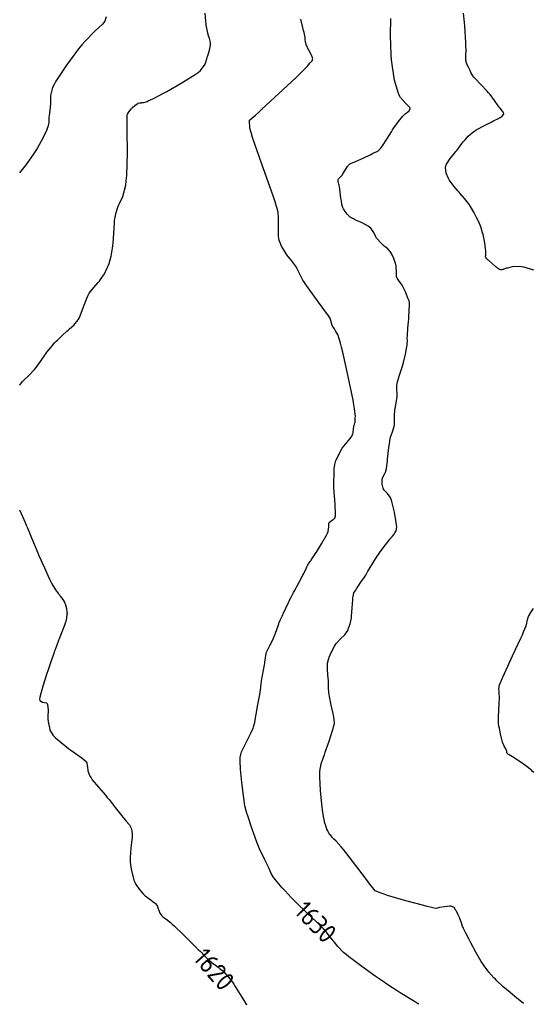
# Model space of a CAD drawing. Header units: millimetres. Extents: x 837477 to 838477, y 1189014 to 1191014.
# Drawn here: x 837476.5 to 837578.3, y 1189765.8 to 1189959.5 of the extents above; entities that cross this region are included whole.
import ezdxf

# ---------------------------------------------------------------- set-up
doc = ezdxf.new("R2010")
doc.units = ezdxf.units.MM
doc.header["$LTSCALE"] = 0.3
doc.layers.add('COTAS 10', color=252, linetype='Continuous', lineweight=9)
doc.styles.get("Standard").update_dxf_attribs({"font": 'isocp2.shx', "bigfont": '@extfont2.shx'})

msp = doc.modelspace()

# ---------------------------------------------------------------- linework, layer by layer
at = {"layer": 'COTAS 10'}
for points in [[(837578.348, 1189909.871), (837576.374, 1189910.482), (837575.896, 1189910.574), (837575.447, 1189910.633), (837574.071, 1189910.564), (837573.101, 1189910.318), (837572.907, 1189910.265), (837572.747, 1189910.218), (837572.439, 1189910.103), (837572.335, 1189910.042), (837572.303, 1189910.029), (837572.269, 1189910.018), (837572.134, 1189909.992), (837571.993, 1189909.981), (837571.955, 1189909.98), (837571.917, 1189909.978), (837571.788, 1189909.979), (837571.646, 1189910.007), (837571.601, 1189910.024), (837571.554, 1189910.044), (837571.364, 1189910.149), (837571.196, 1189910.257), (837571.163, 1189910.28), (837571.136, 1189910.298), (837571.088, 1189910.339), (837570.941, 1189910.473), (837570.852, 1189910.551), (837570.741, 1189910.646), (837570.167, 1189911.139), (837569.559, 1189911.664), (837569.427, 1189911.781), (837569.312, 1189911.885), (837569.026, 1189912.156), (837568.879, 1189912.33), (837568.851, 1189912.374), (837568.828, 1189912.415), (837568.793, 1189912.546), (837568.802, 1189912.702), (837568.808, 1189912.759), (837568.815, 1189912.822), (837568.854, 1189913.099), (837568.85, 1189913.624), (837568.83, 1189913.844), (837568.803, 1189914.095), (837568.638, 1189915.271), (837568.382, 1189916.601), (837568.298, 1189916.95), (837568.208, 1189917.291), (837567.832, 1189918.452), (837567.372, 1189919.571), (837567.229, 1189919.886), (837567.08, 1189920.203), (837566.481, 1189921.363), (837565.801, 1189922.497), (837565.599, 1189922.797), (837565.392, 1189923.091), (837564.596, 1189924.102), (837563.766, 1189925.065), (837563.537, 1189925.328), (837563.308, 1189925.589), (837562.484, 1189926.52), (837561.751, 1189927.478), (837561.579, 1189927.756), (837561.42, 1189928.039), (837560.958, 1189929.11), (837560.855, 1189930.228), (837560.922, 1189930.542), (837561.031, 1189930.857), (837561.77, 1189932.008), (837562.695, 1189933.097), (837562.92, 1189933.373), (837563.133, 1189933.638), (837563.791, 1189934.5), (837564.382, 1189935.277), (837564.552, 1189935.488), (837564.725, 1189935.696), (837565.373, 1189936.434), (837566.265, 1189937.194), (837566.592, 1189937.416), (837566.953, 1189937.644), (837568.547, 1189938.511), (837570.059, 1189939.263), (837570.369, 1189939.418), (837570.632, 1189939.55), (837571.19, 1189939.837), (837571.479, 1189940.003), (837571.573, 1189940.059), (837571.673, 1189940.119), (837572.084, 1189940.375), (837572.366, 1189940.697), (837572.384, 1189940.8), (837572.377, 1189940.908), (837572.136, 1189941.348), (837571.649, 1189941.959), (837571.486, 1189942.175), (837571.312, 1189942.412), (837570.582, 1189943.439), (837569.67, 1189944.637), (837569.381, 1189944.983), (837569.075, 1189945.334), (837567.837, 1189946.653), (837566.719, 1189947.839), (837566.488, 1189948.107), (837566.293, 1189948.349), (837565.872, 1189949.006), (837565.653, 1189949.516), (837565.583, 1189949.665), (837565.511, 1189949.818), (837565.218, 1189950.402), (837564.978, 1189951.051), (837564.939, 1189951.246), (837564.912, 1189951.446), (837564.911, 1189952.225), (837564.918, 1189953.643), (837564.895, 1189954.247), (837564.862, 1189954.943), (837564.654, 1189958.221), (837564.347, 1189961.417)], [(837476.514, 1189887.134), (837476.605, 1189887.283), (837476.948, 1189887.666), (837477.12, 1189887.842), (837477.325, 1189888.049), (837478.342, 1189889.046), (837479.471, 1189890.225), (837479.746, 1189890.545), (837480.004, 1189890.863), (837480.803, 1189891.991), (837481.513, 1189893.07), (837481.716, 1189893.357), (837481.921, 1189893.64), (837482.687, 1189894.619), (837483.509, 1189895.553), (837483.751, 1189895.808), (837483.998, 1189896.061), (837484.942, 1189896.958), (837485.898, 1189897.815), (837486.154, 1189898.042), (837486.406, 1189898.265), (837487.282, 1189899.032), (837488.091, 1189900.037), (837488.3, 1189900.409), (837488.502, 1189900.822), (837489.18, 1189902.654), (837489.876, 1189904.515), (837490.091, 1189904.946), (837490.315, 1189905.341), (837491.202, 1189906.463), (837492.105, 1189907.421), (837492.338, 1189907.711), (837492.564, 1189908.013), (837493.321, 1189909.195), (837493.957, 1189910.487), (837494.107, 1189910.858), (837494.245, 1189911.234), (837494.648, 1189912.642), (837494.929, 1189914.226), (837494.989, 1189914.714), (837495.043, 1189915.224), (837495.175, 1189917.243), (837495.295, 1189919.175), (837495.34, 1189919.629), (837495.392, 1189920.049), (837495.623, 1189921.274), (837495.987, 1189922.37), (837496.122, 1189922.708), (837496.272, 1189923.062), (837496.938, 1189924.464), (837497.544, 1189926.714), (837497.655, 1189927.603), (837497.742, 1189928.607), (837497.855, 1189933.19), (837497.823, 1189937.509), (837497.819, 1189938.347), (837497.816, 1189939.029), (837497.825, 1189940.197), (837497.841, 1189940.346), (837497.843, 1189940.386), (837497.844, 1189940.424), (837497.838, 1189940.556), (837497.891, 1189940.748), (837497.929, 1189940.823), (837497.977, 1189940.909), (837498.232, 1189941.301), (837498.595, 1189941.758), (837498.71, 1189941.884), (837498.833, 1189942.011), (837499.33, 1189942.471), (837499.806, 1189942.839), (837499.915, 1189942.908), (837500.015, 1189942.962), (837500.293, 1189943.039), (837500.544, 1189943.035), (837500.626, 1189943.039), (837500.714, 1189943.045), (837501.08, 1189943.084), (837501.609, 1189943.227), (837501.8, 1189943.299), (837502.01, 1189943.385), (837502.931, 1189943.811), (837504.429, 1189944.598), (837505.003, 1189944.911), (837505.646, 1189945.265), (837508.545, 1189946.888), (837511.307, 1189948.617), (837511.863, 1189949.037), (837512.33, 1189949.433), (837513.262, 1189950.653), (837513.599, 1189951.718), (837513.69, 1189952.016), (837513.78, 1189952.315), (837514.096, 1189953.409), (837514.29, 1189954.437), (837514.303, 1189954.695), (837514.299, 1189954.941), (837514.137, 1189955.735), (837513.891, 1189956.439), (837513.834, 1189956.628), (837513.781, 1189956.815), (837513.63, 1189957.47), (837513.521, 1189958.115), (837513.495, 1189958.296), (837513.47, 1189958.478), (837513.396, 1189959.143), (837513.285, 1189960.777)], [(837493.635, 1189959.998), (837493.38, 1189959.18), (837493.172, 1189958.887), (837492.904, 1189958.566), (837491.436, 1189957.167), (837489.438, 1189955.174), (837488.835, 1189954.478), (837488.211, 1189953.719), (837485.777, 1189950.46), (837483.727, 1189947.311), (837483.344, 1189946.623), (837483.042, 1189946.013), (837482.617, 1189944.475), (837482.66, 1189943.411), (837482.653, 1189943.101), (837482.637, 1189942.784), (837482.511, 1189941.586), (837482.367, 1189940.453), (837482.34, 1189940.178), (837482.319, 1189939.92), (837482.288, 1189939.127), (837482.117, 1189938.232), (837482.007, 1189937.909), (837481.87, 1189937.554), (837481.148, 1189936), (837480.087, 1189934.131), (837479.737, 1189933.577), (837479.361, 1189933.008), (837477.798, 1189930.82), (837476.514, 1189929.155)], [(837555.573, 1189764.636), (837552.553, 1189766.473), (837551.874, 1189766.891), (837551.264, 1189767.271), (837549.63, 1189768.318), (837548.087, 1189769.378), (837547.534, 1189769.766), (837546.927, 1189770.195), (837544.278, 1189772.085), (837542.437, 1189773.467), (837541.718, 1189774.005), (837541.167, 1189774.453), (837540.683, 1189774.864), (837539.503, 1189776.048), (837538.809, 1189776.938), (837538.632, 1189777.164), (837538.462, 1189777.383), (837537.9, 1189778.099), (837537.41, 1189778.71), (837537.285, 1189778.862), (837537.164, 1189779.007), (837536.763, 1189779.468), (837536.032, 1189780.206), (837535.703, 1189780.525), (837535.318, 1189780.894), (837533.472, 1189782.643), (837531.373, 1189784.677), (837530.83, 1189785.226), (837530.304, 1189785.769), (837529.135, 1189787.033), (837528.539, 1189787.677), (837527.193, 1189789.248), (837526.931, 1189789.577), (837526.716, 1189789.861), (837526.339, 1189790.507), (837526.093, 1189791.149), (837525.962, 1189791.43), (837525.802, 1189791.757), (837524.995, 1189793.311), (837524.011, 1189795.373), (837523.74, 1189796.02), (837523.469, 1189796.7), (837522.496, 1189799.429), (837521.696, 1189801.902), (837521.535, 1189802.42), (837521.399, 1189802.865), (837521.127, 1189803.873), (837520.977, 1189804.91), (837520.918, 1189805.374), (837520.853, 1189805.915), (837520.556, 1189808.506), (837520.295, 1189811.147), (837520.253, 1189811.719), (837520.223, 1189812.222), (837520.221, 1189813.463), (837520.394, 1189814.299), (837520.474, 1189814.546), (837520.568, 1189814.8), (837521.023, 1189815.774), (837521.558, 1189816.791), (837521.702, 1189817.072), (837521.845, 1189817.352), (837522.346, 1189818.362), (837522.758, 1189819.283), (837522.843, 1189819.508), (837522.917, 1189819.719), (837523.082, 1189820.371), (837523.231, 1189821.26), (837523.295, 1189821.621), (837523.368, 1189822.031), (837523.716, 1189823.927), (837524.067, 1189825.909), (837524.143, 1189826.374), (837524.209, 1189826.803), (837524.372, 1189828.049), (837524.502, 1189829.076), (837524.548, 1189829.367), (837524.598, 1189829.661), (837524.816, 1189830.746), (837525.023, 1189831.788), (837525.066, 1189832.054), (837525.103, 1189832.311), (837525.185, 1189833.16), (837525.346, 1189834.014), (837525.431, 1189834.275), (837525.535, 1189834.545), (837526.06, 1189835.609), (837526.656, 1189836.758), (837526.805, 1189837.082), (837526.947, 1189837.409), (837527.4, 1189838.612), (837527.772, 1189839.685), (837527.863, 1189839.93), (837527.948, 1189840.153), (837528.211, 1189840.769), (837528.51, 1189841.4), (837528.618, 1189841.632), (837528.736, 1189841.889), (837529.256, 1189843.022), (837529.77, 1189844.139), (837529.885, 1189844.385), (837529.989, 1189844.604), (837530.266, 1189845.17), (837530.624, 1189845.841), (837530.779, 1189846.128), (837530.958, 1189846.458), (837531.805, 1189848.012), (837532.638, 1189849.561), (837532.808, 1189849.887), (837532.952, 1189850.168), (837533.254, 1189850.812), (837533.422, 1189851.191), (837533.481, 1189851.304), (837533.545, 1189851.422), (837533.824, 1189851.877), (837534.115, 1189852.316), (837534.188, 1189852.424), (837534.257, 1189852.524), (837534.477, 1189852.837), (837534.882, 1189853.443), (837535.067, 1189853.729), (837535.284, 1189854.067), (837536.333, 1189855.714), (837537.315, 1189857.441), (837537.49, 1189857.829), (837537.623, 1189858.178), (837537.757, 1189859.113), (837537.74, 1189859.71), (837537.779, 1189859.847), (837537.836, 1189859.97), (837538.201, 1189860.31), (837538.609, 1189860.546), (837538.694, 1189860.604), (837538.766, 1189860.659), (837538.927, 1189860.829), (837539, 1189860.991), (837539.017, 1189861.042), (837539.033, 1189861.094), (837539.081, 1189861.3), (837539.051, 1189862.286), (837539.019, 1189862.83), (837538.976, 1189863.491), (837538.735, 1189866.856), (837538.802, 1189870.562), (837538.954, 1189871.439), (837539.164, 1189872.25), (837540.403, 1189874.64), (837541.711, 1189876.264), (837541.963, 1189876.593), (837542.168, 1189876.868), (837542.514, 1189877.427), (837542.555, 1189877.711), (837542.567, 1189877.814), (837542.58, 1189877.928), (837542.632, 1189878.426), (837542.698, 1189878.923), (837542.72, 1189879.036), (837542.743, 1189879.139), (837542.841, 1189879.42), (837542.925, 1189879.65), (837542.94, 1189879.721), (837542.95, 1189879.794), (837542.958, 1189880.084), (837542.96, 1189880.41), (837542.967, 1189880.507), (837542.977, 1189880.606), (837543.039, 1189880.989), (837542.863, 1189882.44), (837542.723, 1189883.214), (837542.544, 1189884.148), (837541.571, 1189888.866), (837540.505, 1189893.647), (837540.269, 1189894.622), (837540.057, 1189895.446), (837539.504, 1189897.16), (837539.168, 1189897.778), (837539.094, 1189897.911), (837539.027, 1189898.026), (837538.853, 1189898.305), (837538.731, 1189898.472), (837538.697, 1189898.518), (837538.663, 1189898.563), (837538.541, 1189898.724), (837538.432, 1189898.893), (837538.407, 1189898.943), (837538.384, 1189898.994), (837538.318, 1189899.192), (837538.267, 1189899.399), (837538.253, 1189899.456), (837538.239, 1189899.514), (837538.189, 1189899.721), (837538.141, 1189899.927), (837538.128, 1189899.984), (837538.116, 1189900.04), (837538.072, 1189900.239), (837537.602, 1189900.981), (837537.32, 1189901.379), (837536.973, 1189901.86), (837535.173, 1189904.293), (837533.322, 1189906.863), (837532.942, 1189907.431), (837532.62, 1189907.936), (837531.939, 1189909.24), (837531.507, 1189910.183), (837531.342, 1189910.46), (837531.158, 1189910.745), (837530.331, 1189911.831), (837529.453, 1189912.952), (837529.236, 1189913.259), (837529.032, 1189913.563), (837528.389, 1189914.648), (837527.949, 1189915.816), (837527.872, 1189916.174), (837527.814, 1189916.545), (837527.768, 1189918.009), (837527.807, 1189919.469), (837527.802, 1189919.837), (837527.792, 1189920.191), (837527.698, 1189921.34), (837527.122, 1189923.443), (837526.807, 1189924.398), (837526.425, 1189925.514), (837524.483, 1189930.891), (837522.663, 1189936.132), (837522.357, 1189937.162), (837522.137, 1189938.01), (837522.061, 1189939.551), (837523.249, 1189940.576), (837523.826, 1189941.098), (837524.511, 1189941.723), (837527.883, 1189944.839), (837531.233, 1189947.987), (837531.905, 1189948.632), (837532.465, 1189949.179), (837533.565, 1189950.334), (837533.926, 1189950.801), (837534.022, 1189950.914), (837534.115, 1189951.02), (837534.435, 1189951.345), (837534.564, 1189951.765), (837534.536, 1189951.932), (837534.481, 1189952.121), (837534.054, 1189952.986), (837533.549, 1189953.913), (837533.445, 1189954.142), (837533.355, 1189954.358), (837533.162, 1189955.036), (837533.088, 1189955.539), (837533.074, 1189955.644), (837533.063, 1189955.735), (837533.05, 1189955.942), (837532.928, 1189956.565), (837532.85, 1189956.919), (837532.752, 1189957.351), (837532.235, 1189959.567)], [(837576.274, 1189764.738), (837574.599, 1189766.125), (837574.122, 1189766.525), (837573.669, 1189766.907), (837572.239, 1189768.137), (837571.04, 1189769.243), (837570.732, 1189769.547), (837570.436, 1189769.85), (837569.455, 1189770.936), (837568.505, 1189772.203), (837568.228, 1189772.621), (837567.945, 1189773.067), (837566.872, 1189774.917), (837565.885, 1189776.738), (837565.657, 1189777.166), (837565.447, 1189777.56), (837564.851, 1189778.705), (837564.433, 1189779.581), (837564.335, 1189779.806), (837564.246, 1189780.022), (837563.991, 1189780.739), (837563.763, 1189781.404), (837563.692, 1189781.588), (837563.617, 1189781.773), (837563.314, 1189782.439), (837563.001, 1189783.045), (837562.919, 1189783.192), (837562.84, 1189783.329), (837562.572, 1189783.745), (837562.127, 1189783.988), (837561.937, 1189784.015), (837561.717, 1189784.025), (837560.68, 1189783.917), (837559.653, 1189783.732), (837559.439, 1189783.693), (837559.255, 1189783.66), (837558.848, 1189783.586), (837557.822, 1189783.796), (837557.249, 1189783.943), (837556.55, 1189784.127), (837552.983, 1189785.113), (837549.392, 1189786.166), (837548.678, 1189786.393), (837548.085, 1189786.592), (837546.958, 1189787.079), (837546.189, 1189787.989), (837545.822, 1189788.456), (837545.389, 1189789.015), (837543.266, 1189791.808), (837541.092, 1189794.653), (837540.625, 1189795.244), (837540.217, 1189795.75), (837539.234, 1189796.87), (837538.699, 1189797.383), (837538.573, 1189797.507), (837538.458, 1189797.624), (837538.122, 1189797.981), (837537.901, 1189798.238), (837537.858, 1189798.292), (837537.823, 1189798.338), (837537.761, 1189798.444), (837537.721, 1189798.549), (837537.699, 1189798.596), (837537.673, 1189798.649), (837537.541, 1189798.904), (837537.38, 1189799.242), (837537.335, 1189799.348), (837537.291, 1189799.459), (837537.131, 1189799.906), (837536.968, 1189800.481), (837536.921, 1189800.672), (837536.873, 1189800.878), (837536.695, 1189801.738), (837536.492, 1189803.114), (837536.429, 1189803.645), (837536.362, 1189804.24), (837536.094, 1189806.932), (837535.939, 1189809.635), (837535.944, 1189810.237), (837535.968, 1189810.775), (837536.228, 1189812.193), (837536.71, 1189813.494), (837536.874, 1189813.959), (837537.051, 1189814.47), (837537.805, 1189816.696), (837538.48, 1189818.763), (837538.607, 1189819.174), (837538.709, 1189819.515), (837538.865, 1189820.164), (837538.853, 1189820.385), (837538.849, 1189820.455), (837538.845, 1189820.53), (837538.831, 1189820.835), (837538.732, 1189821.49), (837538.675, 1189821.785), (837538.605, 1189822.13), (837538.245, 1189823.789), (837537.892, 1189825.525), (837537.826, 1189825.919), (837537.773, 1189826.275), (837537.699, 1189827.249), (837537.688, 1189828.083), (837537.676, 1189828.351), (837537.66, 1189828.634), (837537.566, 1189829.793), (837537.486, 1189830.919), (837537.477, 1189831.183), (837537.475, 1189831.426), (837537.516, 1189832.13), (837537.682, 1189832.821), (837537.759, 1189833.056), (837537.849, 1189833.31), (837538.285, 1189834.385), (837538.886, 1189835.513), (837539.08, 1189835.8), (837539.286, 1189836.076), (837540.131, 1189836.983), (837540.903, 1189837.74), (837541.064, 1189837.922), (837541.202, 1189838.092), (837541.508, 1189838.607), (837541.678, 1189839.072), (837541.73, 1189839.21), (837541.783, 1189839.353), (837541.994, 1189839.903), (837542.189, 1189840.74), (837542.233, 1189841.064), (837542.272, 1189841.427), (837542.377, 1189843.072), (837542.478, 1189844.682), (837542.515, 1189845.024), (837542.556, 1189845.321), (837542.736, 1189846.018), (837543.072, 1189846.586), (837543.211, 1189846.802), (837543.369, 1189847.042), (837544.107, 1189848.121), (837544.814, 1189849.151), (837544.952, 1189849.361), (837545.066, 1189849.538), (837545.272, 1189849.906), (837545.479, 1189850.308), (837545.594, 1189850.506), (837545.734, 1189850.743), (837546.445, 1189851.91), (837547.323, 1189853.272), (837547.567, 1189853.63), (837547.812, 1189853.981), (837548.7, 1189855.183), (837549.493, 1189856.196), (837549.678, 1189856.429), (837549.847, 1189856.641), (837550.332, 1189857.232), (837550.686, 1189857.676), (837550.772, 1189857.794), (837550.853, 1189857.911), (837551.104, 1189858.319), (837551.187, 1189859.125), (837551.162, 1189859.492), (837551.116, 1189859.922), (837550.777, 1189861.998), (837550.259, 1189864.091), (837550.1, 1189864.532), (837549.935, 1189864.914), (837549.284, 1189865.79), (837548.713, 1189866.358), (837548.598, 1189866.544), (837548.502, 1189866.742), (837548.312, 1189867.565), (837548.315, 1189868.363), (837548.341, 1189868.546), (837548.378, 1189868.713), (837548.602, 1189869.178), (837548.865, 1189869.62), (837548.927, 1189869.772), (837548.983, 1189869.936), (837549.148, 1189870.637), (837549.295, 1189871.671), (837549.34, 1189872.046), (837549.388, 1189872.459), (837549.576, 1189874.272), (837549.815, 1189876.082), (837549.895, 1189876.494), (837549.98, 1189876.866), (837550.337, 1189877.889), (837550.643, 1189878.727), (837550.696, 1189878.984), (837550.735, 1189879.251), (837550.762, 1189880.304), (837550.769, 1189881.492), (837550.796, 1189881.844), (837550.833, 1189882.206), (837551.057, 1189883.598), (837551.265, 1189884.899), (837551.292, 1189885.205), (837551.307, 1189885.487), (837551.25, 1189886.306), (837551.242, 1189887.145), (837551.287, 1189887.439), (837551.352, 1189887.76), (837551.759, 1189889.142), (837552.266, 1189890.721), (837552.395, 1189891.166), (837552.518, 1189891.614), (837552.923, 1189893.261), (837553.209, 1189894.687), (837553.259, 1189894.996), (837553.295, 1189895.268), (837553.317, 1189895.938), (837553.294, 1189896.563), (837553.301, 1189896.806), (837553.315, 1189897.079), (837553.417, 1189898.318), (837553.544, 1189899.744), (837553.574, 1189900.135), (837553.601, 1189900.525), (837553.682, 1189901.922), (837553.717, 1189903.062), (837553.716, 1189903.29), (837553.71, 1189903.48), (837553.65, 1189903.851), (837553.48, 1189904.192), (837553.405, 1189904.364), (837553.317, 1189904.569), (837552.902, 1189905.589), (837552.409, 1189906.672), (837552.274, 1189906.918), (837552.138, 1189907.14), (837551.652, 1189907.744), (837551.278, 1189908.286), (837551.213, 1189908.468), (837551.166, 1189908.664), (837551.134, 1189909.49), (837551.109, 1189910.459), (837551.065, 1189910.746), (837551.005, 1189911.041), (837550.657, 1189912.173), (837550.194, 1189913.191), (837550.062, 1189913.413), (837549.928, 1189913.611), (837549.431, 1189914.11), (837548.897, 1189914.501), (837548.74, 1189914.631), (837548.579, 1189914.77), (837547.964, 1189915.347), (837547.371, 1189916.041), (837547.224, 1189916.253), (837547.084, 1189916.473), (837546.64, 1189917.343), (837546.045, 1189918.199), (837545.81, 1189918.412), (837545.544, 1189918.614), (837544.329, 1189919.256), (837543.113, 1189919.779), (837542.846, 1189919.907), (837542.609, 1189920.026), (837542.007, 1189920.394), (837541.604, 1189920.753), (837541.493, 1189920.867), (837541.382, 1189920.986), (837540.983, 1189921.47), (837540.643, 1189922.006), (837540.57, 1189922.159), (837540.505, 1189922.314), (837540.347, 1189922.889), (837540.233, 1189923.623), (837540.197, 1189923.878), (837540.158, 1189924.155), (837539.999, 1189925.342), (837539.836, 1189926.479), (837539.795, 1189926.724), (837539.754, 1189926.939), (837539.622, 1189927.465), (837539.596, 1189927.782), (837539.622, 1189927.865), (837539.663, 1189927.946), (837539.931, 1189928.222), (837540.319, 1189928.608), (837540.435, 1189928.757), (837540.554, 1189928.926), (837541.016, 1189929.689), (837541.453, 1189930.419), (837541.557, 1189930.566), (837541.654, 1189930.689), (837541.939, 1189930.936), (837542.48, 1189931.169), (837542.738, 1189931.283), (837543.041, 1189931.419), (837544.526, 1189932.09), (837546.061, 1189932.796), (837546.396, 1189932.955), (837546.691, 1189933.097), (837547.435, 1189933.475), (837548.007, 1189933.998), (837548.194, 1189934.23), (837548.393, 1189934.501), (837549.219, 1189935.798), (837550.13, 1189937.279), (837550.383, 1189937.666), (837550.636, 1189938.044), (837551.556, 1189939.325), (837552.425, 1189940.381), (837552.647, 1189940.616), (837552.861, 1189940.826), (837553.567, 1189941.38), (837553.874, 1189941.845), (837553.837, 1189942), (837553.746, 1189942.167), (837552.978, 1189942.861), (837551.961, 1189944.039), (837551.713, 1189944.51), (837551.48, 1189945.043), (837550.763, 1189947.493), (837550.267, 1189950.587), (837550.173, 1189951.526), (837550.099, 1189952.502), (837549.99, 1189956.323), (837550.037, 1189959.708)], [(837476.514, 1189862.481), (837476.859, 1189861.708), (837477.621, 1189859.962), (837477.84, 1189859.45), (837478.063, 1189858.925), (837478.9, 1189856.925), (837479.811, 1189854.746), (837480.08, 1189854.108), (837480.357, 1189853.456), (837481.42, 1189850.974), (837482.438, 1189848.737), (837482.686, 1189848.238), (837482.92, 1189847.791), (837483.644, 1189846.613), (837484.242, 1189845.816), (837484.397, 1189845.608), (837484.547, 1189845.407), (837485.049, 1189844.73), (837485.454, 1189844.064), (837485.543, 1189843.869), (837485.622, 1189843.67), (837485.822, 1189842.913), (837485.903, 1189842.15), (837485.907, 1189841.946), (837485.903, 1189841.746), (837485.819, 1189841.051), (837485.663, 1189840.39), (837485.613, 1189840.21), (837485.56, 1189840.033), (837485.342, 1189839.407), (837485.097, 1189838.786), (837485.026, 1189838.612), (837484.954, 1189838.437), (837484.685, 1189837.798), (837484.392, 1189837.085), (837484.305, 1189836.863), (837484.216, 1189836.63), (837483.873, 1189835.701), (837483.496, 1189834.642), (837483.386, 1189834.328), (837483.274, 1189834.004), (837482.846, 1189832.755), (837482.306, 1189831.163), (837482.123, 1189830.622), (837481.925, 1189830.038), (837481.089, 1189827.567), (837480.522, 1189825.401), (837480.494, 1189825.009), (837480.522, 1189824.706), (837481.087, 1189824.365), (837481.819, 1189824.278), (837481.952, 1189824.136), (837482.054, 1189823.944), (837482.171, 1189822.822), (837482.122, 1189821.581), (837482.12, 1189821.313), (837482.123, 1189821.078), (837482.176, 1189820.503), (837482.279, 1189820.034), (837482.313, 1189819.866), (837482.35, 1189819.683), (837482.507, 1189818.883), (837483.185, 1189817.77), (837483.551, 1189817.389), (837483.994, 1189816.977), (837486.236, 1189815.224), (837488.452, 1189813.63), (837488.878, 1189813.318), (837489.223, 1189813.061), (837489.791, 1189812.598), (837489.825, 1189812.486), (837489.833, 1189812.451), (837489.841, 1189812.413), (837489.864, 1189812.259), (837489.906, 1189811.938), (837489.926, 1189811.794), (837489.949, 1189811.627), (837490.062, 1189810.824), (837490.459, 1189809.741), (837490.662, 1189809.396), (837490.904, 1189809.032), (837492.115, 1189807.555), (837493.523, 1189805.969), (837493.89, 1189805.536), (837494.247, 1189805.106), (837495.454, 1189803.574), (837496.487, 1189802.238), (837496.734, 1189801.931), (837496.964, 1189801.651), (837497.655, 1189800.869), (837498.153, 1189800.281), (837498.261, 1189800.124), (837498.356, 1189799.969), (837498.592, 1189799.431), (837498.722, 1189798.961), (837498.75, 1189798.848), (837498.775, 1189798.744), (837498.837, 1189798.433), (837498.82, 1189797.829), (837498.795, 1189797.54), (837498.761, 1189797.198), (837498.567, 1189795.521), (837498.425, 1189793.649), (837498.424, 1189793.184), (837498.44, 1189792.742), (837498.634, 1189791.339), (837498.901, 1189790.246), (837498.961, 1189790.001), (837499.016, 1189789.779), (837499.168, 1189789.185), (837499.391, 1189788.651), (837499.491, 1189788.468), (837499.607, 1189788.269), (837500.165, 1189787.422), (837500.903, 1189786.535), (837501.132, 1189786.31), (837501.373, 1189786.094), (837502.336, 1189785.392), (837503.192, 1189784.783), (837503.366, 1189784.626), (837503.512, 1189784.475), (837503.814, 1189783.974), (837503.966, 1189783.489), (837504.019, 1189783.349), (837504.076, 1189783.205), (837504.32, 1189782.663), (837504.663, 1189782.145), (837504.782, 1189782.016), (837504.912, 1189781.894), (837505.47, 1189781.505), (837506.389, 1189780.809), (837506.747, 1189780.493), (837507.15, 1189780.124), (837508.976, 1189778.347), (837509.366, 1189777.955), (837510.689, 1189776.625), (837511.019, 1189776.291), (837511.287, 1189776.019), (837511.737, 1189775.55), (837511.804, 1189775.478), (837511.831, 1189775.455), (837511.861, 1189775.432), (837512, 1189775.341), (837512.185, 1189775.202), (837512.244, 1189775.149), (837512.307, 1189775.09), (837512.563, 1189774.823), (837512.867, 1189774.49), (837512.961, 1189774.389), (837513.058, 1189774.285), (837513.443, 1189773.875), (837513.864, 1189773.461), (837513.983, 1189773.353), (837514.105, 1189773.248), (837514.555, 1189772.895), (837515.001, 1189772.568), (837515.119, 1189772.48), (837515.235, 1189772.393), (837515.636, 1189772.086), (837516.007, 1189771.799), (837516.104, 1189771.725), (837516.199, 1189771.653), (837516.521, 1189771.411), (837516.777, 1189771.215), (837516.831, 1189771.172), (837516.877, 1189771.134), (837516.979, 1189771.038), (837517.03, 1189770.974), (837517.044, 1189770.955), (837517.057, 1189770.937), (837517.104, 1189770.869), (837517.253, 1189770.692), (837517.331, 1189770.605), (837517.425, 1189770.501), (837517.896, 1189769.989), (837518.646, 1189769.005), (837518.916, 1189768.605), (837519.213, 1189768.149), (837520.509, 1189766.038), (837521.752, 1189763.962)], [(837578.322, 1189810.481), (837578.103, 1189810.705), (837577.859, 1189810.934), (837576.78, 1189811.8), (837575.622, 1189812.615), (837575.328, 1189812.812), (837575.046, 1189812.997), (837574.125, 1189813.563), (837573.442, 1189813.98), (837573.31, 1189814.071), (837573.202, 1189814.151), (837573.018, 1189814.353), (837573, 1189814.485), (837572.994, 1189814.557), (837572.99, 1189814.686), (837572.917, 1189814.92), (837572.87, 1189815.023), (837572.811, 1189815.142), (837572.505, 1189815.707), (837572.154, 1189816.491), (837572.067, 1189816.747), (837571.984, 1189817.021), (837571.723, 1189818.152), (837571.527, 1189819.228), (837571.485, 1189819.467), (837571.448, 1189819.68), (837571.361, 1189820.237), (837571.338, 1189820.87), (837571.342, 1189821.131), (837571.351, 1189821.429), (837571.419, 1189822.817), (837571.495, 1189824.219), (837571.508, 1189824.527), (837571.519, 1189824.799), (837571.528, 1189825.489), (837571.511, 1189825.939), (837571.505, 1189826.06), (837571.497, 1189826.179), (837571.463, 1189826.596), (837571.446, 1189826.999), (837571.449, 1189827.11), (837571.456, 1189827.221), (837571.509, 1189827.619), (837571.957, 1189828.77), (837572.213, 1189829.356), (837572.526, 1189830.057), (837574.135, 1189833.555), (837575.751, 1189837.051), (837576.07, 1189837.751), (837576.332, 1189838.335), (837576.815, 1189839.478), (837576.922, 1189839.857), (837576.948, 1189839.96), (837576.972, 1189840.062), (837577.046, 1189840.423), (837577.125, 1189840.778), (837577.152, 1189840.876), (837577.182, 1189840.975), (837577.309, 1189841.331), (837577.46, 1189841.671), (837577.505, 1189841.759), (837577.551, 1189841.845), (837577.73, 1189842.133), (837578.036, 1189842.553), (837578.162, 1189842.723), (837578.308, 1189842.915)]]:
    msp.add_lwpolyline(points, dxfattribs=at)

# ---------------------------------------------------------------- texts
at = {"layer": 'COTAS 10', "char_height": 3.8, "attachment_point": 7}
for s, insert, rotation in [('1630', (837530.66, 1189782.766), 314.43869), ('1620', (837510.677, 1189773.589), 311.34575)]:
    msp.add_mtext(s, dxfattribs=dict(at, insert=insert, rotation=rotation))

doc.saveas('drawing.dxf')
